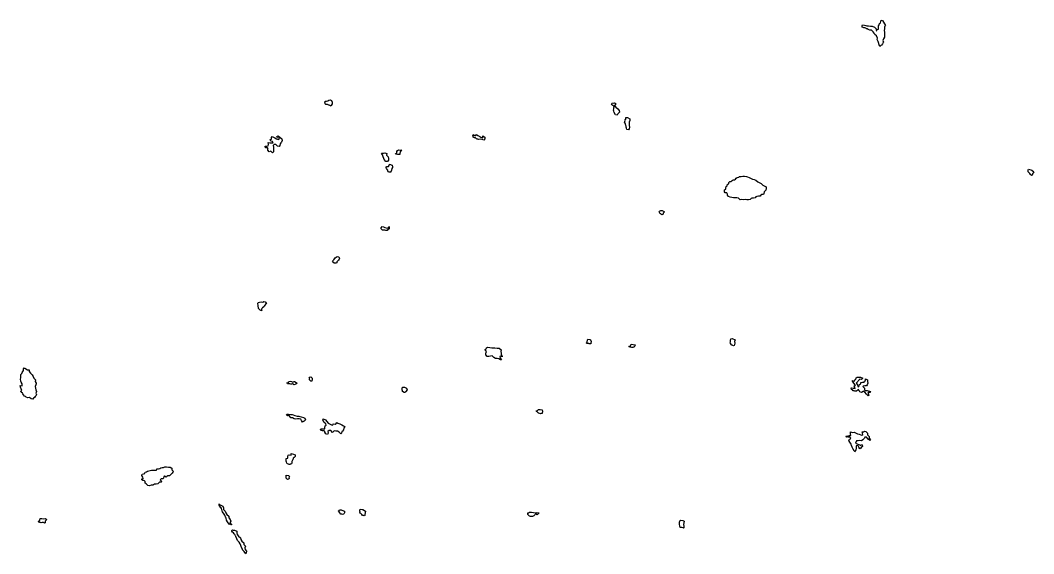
# Model space of a CAD drawing. Extents: x 450006 to 454999, y 6465006 to 6474995.
# Drawn here: x 452546 to 453764, y 6468012 to 6468653 of the extents above; entities that cross this region are included whole.
import ezdxf

# ---------------------------------------------------------------- set-up
doc = ezdxf.new("R2010")
doc.units = 0

msp = doc.modelspace()

# ---------------------------------------------------------------- linework, layer by layer
at = {"layer": '1010'}
for points in [[(453559, 6468644.54), (453557.82, 6468645), (453557.82, 6468646.16), (453557.8, 6468647), (453558.06, 6468647.92), (453560.42, 6468647.56), (453561.98, 6468647), (453563.34, 6468646.64), (453565.38, 6468646.6), (453567.58, 6468646.4), (453569.66, 6468646.32), (453572.32, 6468645), (453574.54, 6468643), (453574.46, 6468641), (453575.34, 6468640.64), (453575.52, 6468642.46), (453577.34, 6468642.64), (453577.34, 6468644.64), (453577.24, 6468646.74), (453578.08, 6468647.9), (453578.58, 6468649.4), (453579.7, 6468650.28), (453580.24, 6468651.74), (453580.6, 6468653.38), (453581.96, 6468653), (453583.34, 6468651), (453584.58, 6468649), (453585.68, 6468647), (453585, 6468646.24), (453584.46, 6468645), (453584.3, 6468643), (453584.18, 6468641), (453584.34, 6468639), (453584.6, 6468637), (453584.54, 6468635), (453584.46, 6468633), (453583.46, 6468631), (453583, 6468630.28), (453582.54, 6468629), (453583.24, 6468627), (453583, 6468626.66), (453581.96, 6468625), (453581, 6468623.34), (453579.98, 6468623), (453579, 6468622), (453578.08, 6468623.9), (453577.36, 6468626.62), (453577, 6468627.7), (453575.7, 6468630.28), (453575.96, 6468632.02), (453575, 6468634.52), (453573, 6468636.12), (453572, 6468637.98), (453571, 6468639.32), (453569, 6468641.44), (453567, 6468641.66), (453565, 6468642.08), (453563.56, 6468643), (453563, 6468643.24), (453562.24, 6468643.74), (453561, 6468644.26), (453559.62, 6468644.36), (453559, 6468644.54), (453559, 6468644.54)], [(452913, 6468552.12), (452912.38, 6468553), (452912.08, 6468553.9), (452911.68, 6468555), (452912.06, 6468555.92), (452913.88, 6468556.1), (452915.52, 6468556.46), (452916.66, 6468557.32), (452918.34, 6468557.64), (452919.98, 6468557), (452920.52, 6468555), (452920.46, 6468553), (452919.6, 6468551), (452919, 6468550.28), (452918, 6468551), (452917, 6468551.32), (452916.66, 6468551.32), (452915, 6468551.92), (452913.92, 6468552.06), (452913, 6468552.12), (452913, 6468552.12)], [(453257, 6468551.62), (453256.52, 6468553), (453256.58, 6468553.4), (453257, 6468554), (453258.36, 6468553.62), (453260, 6468553.98), (453261.86, 6468553), (453261, 6468552), (453259.98, 6468551), (453261.7, 6468549), (453264.08, 6468547), (453265.62, 6468545), (453266.14, 6468543), (453265, 6468542.24), (453264.02, 6468541), (453263, 6468539.44), (453261, 6468539.62), (453259.48, 6468542.5), (453259, 6468544), (453258.62, 6468545.36), (453259.2, 6468546.78), (453259.36, 6468547), (453259.36, 6468548.62), (453260, 6468549), (453259, 6468550), (453258, 6468551), (453257, 6468551.62), (453257, 6468551.62)], [(453273, 6468529.6), (453272.08, 6468531), (453272.36, 6468531.62), (453272.64, 6468533), (453272.4, 6468533.58), (453273.42, 6468534.56), (453273.58, 6468536.4), (453275.56, 6468536.42), (453278.38, 6468535), (453278.38, 6468533), (453277.58, 6468531), (453277.58, 6468529), (453277.62, 6468527), (453278.02, 6468525), (453277.44, 6468523), (453277, 6468521.78), (453275, 6468522.06), (453274.42, 6468523.56), (453273.96, 6468525), (453273.88, 6468526.1), (453273.6, 6468527), (453273.24, 6468528.74), (453273.2, 6468529), (453273, 6468529.6), (453273, 6468529.6)], [(452841, 6468500), (452840, 6468501), (452840, 6468501.98), (452841, 6468501.98), (452842, 6468501.98), (452843.6, 6468502.38), (452844, 6468503.98), (452843.7, 6468506.28), (452845.84, 6468506.14), (452847.96, 6468506.02), (452849.8, 6468506.18), (452849, 6468507.56), (452847, 6468508), (452846, 6468509.98), (452847.56, 6468510.42), (452847.62, 6468512.36), (452848.44, 6468513.54), (452849.98, 6468513), (452851.76, 6468512.22), (452853.88, 6468511), (452855.92, 6468510.06), (452857.32, 6468510.66), (452857, 6468511.68), (452855, 6468511.86), (452854.22, 6468513.76), (452855.68, 6468514.3), (452857.82, 6468513), (452859.98, 6468511), (452860.66, 6468509), (452859.82, 6468507), (452859, 6468505.9), (452858.24, 6468505), (452857.88, 6468503), (452857, 6468501.46), (452855, 6468502), (452853, 6468504), (452851, 6468503.84), (452849.94, 6468503), (452850.24, 6468501), (452849.98, 6468499), (452850.16, 6468497), (452849.98, 6468495), (452849, 6468494), (452847, 6468496.06), (452845, 6468495.32), (452843.32, 6468497), (452843.32, 6468498.66), (452843.74, 6468499), (452843, 6468500), (452841.98, 6468500), (452841, 6468500), (452841, 6468500)], [(453091, 6468512.38), (453089.98, 6468513), (453089.94, 6468514.04), (453089.66, 6468515), (453090.12, 6468515.86), (453092.32, 6468515), (453093.18, 6468514.8), (453094.12, 6468515.86), (453095.66, 6468515), (453098.2, 6468513.78), (453099.3, 6468513), (453101.92, 6468512.06), (453101.62, 6468514.36), (453104.22, 6468513), (453104.06, 6468511), (453103, 6468509.22), (453101, 6468510), (453099, 6468510.5), (453097, 6468509.96), (453095.72, 6468510.26), (453095, 6468510.26), (453094.2, 6468511), (453093, 6468511.88), (453091.76, 6468512.22), (453091, 6468512.38), (453091, 6468512.38)], [(452981, 6468491.4), (452980.12, 6468493), (452980.24, 6468493.74), (452981, 6468493.76), (452982.48, 6468493.5), (452983.84, 6468494.14), (452986.18, 6468493), (452985.82, 6468491), (452987.92, 6468489), (452988.5, 6468487), (452988.52, 6468485), (452987, 6468483.46), (452985, 6468483.4), (452983, 6468485.88), (452982.56, 6468487), (452982.62, 6468487.36), (452982.02, 6468489), (452981.4, 6468490.58), (452981.6, 6468491), (452981, 6468491.4), (452981, 6468491.4)], [(452997, 6468492.56), (452996.66, 6468493), (452996.8, 6468493.18), (452997, 6468493.22), (452998.38, 6468493.6), (452998.44, 6468495.54), (452999.22, 6468496.76), (453000.3, 6468497.68), (453002.6, 6468497.38), (453004.24, 6468497), (453003, 6468496.3), (453002.4, 6468495), (453001.98, 6468493), (453001.86, 6468492.12), (453001, 6468492.14), (452999.98, 6468492), (452999, 6468492), (452997.42, 6468492.56), (452997, 6468492.56), (452997, 6468492.56)], [(452987, 6468473.46), (452985.76, 6468475), (452985.46, 6468476.52), (452985.64, 6468477), (452986.4, 6468477.58), (452988.32, 6468477.66), (452989.16, 6468478.82), (452989.52, 6468480.46), (452992.64, 6468479), (452993.22, 6468477), (452993, 6468476.4), (452992.52, 6468475), (452991.82, 6468473), (452991.16, 6468471), (452991, 6468470.82), (452989.36, 6468470.62), (452989, 6468470.64), (452987.94, 6468471), (452987.58, 6468472.4), (452987.56, 6468473), (452987, 6468473.46), (452987, 6468473.46)], [(453393, 6468446.08), (453392.04, 6468447), (453392.22, 6468447.76), (453392.22, 6468449), (453392.3, 6468449.68), (453393.74, 6468450.24), (453393.96, 6468452.02), (453394.36, 6468453.62), (453395.56, 6468454.42), (453395.8, 6468456.18), (453397.32, 6468456.66), (453397.58, 6468458.4), (453398.56, 6468459.42), (453400.4, 6468459.58), (453401.42, 6468460.56), (453402.58, 6468461.4), (453404.32, 6468461.66), (453405.5, 6468462.48), (453406.34, 6468463.64), (453407.56, 6468464.42), (453409.38, 6468464.6), (453410.32, 6468465.66), (453412.28, 6468465.7), (453414.18, 6468465.8), (453416.1, 6468465.88), (453418.46, 6468465.52), (453419.98, 6468465), (453421.7, 6468464.28), (453424.28, 6468463), (453425.64, 6468462.34), (453427.96, 6468462.02), (453430.02, 6468461), (453432.22, 6468459), (453433.84, 6468458.14), (453436.14, 6468457), (453438.34, 6468455), (453439.76, 6468454.22), (453442.22, 6468453), (453442.08, 6468451), (453441.98, 6468449), (453441, 6468448.16), (453439.82, 6468447), (453439.56, 6468445), (453439, 6468444.1), (453437, 6468444), (453436.02, 6468443), (453435, 6468442.04), (453433, 6468441.76), (453431, 6468441.56), (453429.98, 6468441), (453429, 6468440.08), (453427, 6468439.68), (453425, 6468439.5), (453424.32, 6468439), (453423, 6468437.9), (453421, 6468437.68), (453419, 6468437.58), (453417, 6468438), (453415, 6468437.64), (453413, 6468437.7), (453411, 6468437.68), (453409, 6468439.54), (453407, 6468439.74), (453405, 6468439.7), (453403, 6468439.8), (453401, 6468440.16), (453399, 6468440.52), (453397, 6468441.68), (453395.68, 6468443), (453395.68, 6468444.3), (453395.54, 6468445), (453395, 6468445.82), (453393.98, 6468446), (453393, 6468446.08), (453393, 6468446.08)], [(453759, 6468469.22), (453757.22, 6468471), (453757.22, 6468472.76), (453757.22, 6468473), (453757.6, 6468474.38), (453760.44, 6468473.54), (453761.52, 6468473), (453763.84, 6468471), (453763, 6468470.02), (453762.66, 6468469), (453761.52, 6468467), (453761.32, 6468466.66), (453761, 6468466.74), (453760.8, 6468467), (453760, 6468467.98), (453759.2, 6468469), (453759, 6468469.22), (453759, 6468469.22)], [(453315, 6468420.56), (453314.74, 6468421), (453314.44, 6468421.54), (453313.68, 6468423), (453313.96, 6468424.02), (453315.5, 6468424.48), (453317.46, 6468424.52), (453320.08, 6468423), (453319, 6468421.66), (453318.6, 6468421.38), (453318.58, 6468421), (453318.18, 6468419.8), (453317, 6468419.6), (453315.48, 6468420.5), (453315, 6468420.56), (453315, 6468420.56)], [(452981, 6468401.12), (452979.2, 6468403), (452979.86, 6468404.12), (452980.38, 6468405), (452980.5, 6468405.48), (452982.18, 6468405), (452983.88, 6468404.1), (452986.6, 6468403.38), (452988.12, 6468403.86), (452988.68, 6468405.3), (452989.22, 6468405), (452989.22, 6468403), (452989, 6468402.74), (452987.24, 6468401), (452987, 6468400.78), (452985.2, 6468400.78), (452985, 6468400.76), (452983.98, 6468401), (452983, 6468401.12), (452982.86, 6468401.12), (452981, 6468401.12), (452981, 6468401.12)], [(452923, 6468361.22), (452921.22, 6468363), (452921.98, 6468364), (452922.34, 6468365), (452922.56, 6468365.42), (452923.58, 6468366.4), (452924.14, 6468367.84), (452925.48, 6468368.5), (452926.54, 6468369.44), (452928.66, 6468369), (452929.56, 6468367), (452929, 6468366.04), (452928.22, 6468365), (452927, 6468363.86), (452926.48, 6468363.5), (452926.12, 6468363), (452926.16, 6468361.82), (452925, 6468361.52), (452924.62, 6468361.36), (452923, 6468361.22), (452923, 6468361.22)], [(452833, 6468306.06), (452832, 6468307), (452832, 6468307.98), (452831.66, 6468309), (452831.66, 6468310.32), (452831.32, 6468312.66), (452831.9, 6468314.08), (452833.34, 6468314.64), (452835.16, 6468314.82), (452837.42, 6468314.56), (452838.64, 6468315.34), (452839.98, 6468315), (452841.56, 6468313), (452841, 6468312.48), (452839.86, 6468311), (452839, 6468309.62), (452838.52, 6468309), (452837, 6468307.54), (452836.14, 6468307), (452835.88, 6468306.1), (452835.66, 6468305), (452835.98, 6468304), (452835, 6468304.38), (452834.06, 6468305), (452833, 6468306.06), (452833, 6468306.06)], [(453227, 6468264.66), (453226.48, 6468265), (453226.46, 6468265.52), (453227, 6468266.46), (453227.32, 6468266.66), (453227.34, 6468268.64), (453228.1, 6468269.88), (453230.28, 6468269.7), (453231.16, 6468269), (453231.74, 6468267), (453231.62, 6468265), (453231.54, 6468264.44), (453231, 6468264.34), (453229.64, 6468264.34), (453229, 6468264.58), (453227.24, 6468264.74), (453227, 6468264.66), (453227, 6468264.66)], [(453401, 6468262.7), (453400.6, 6468263), (453399.64, 6468264.34), (453399.1, 6468265), (453399.38, 6468266.6), (453399.42, 6468268.56), (453399.8, 6468270.18), (453401.3, 6468270.68), (453404.82, 6468269), (453404.32, 6468267), (453404.56, 6468265), (453404.26, 6468263.72), (453404.14, 6468263), (453403.8, 6468262.18), (453403, 6468261.8), (453401.4, 6468262.58), (453401, 6468262.7), (453401, 6468262.7)], [(453105, 6468256.6), (453104.26, 6468257), (453104.44, 6468257.54), (453105, 6468257.46), (453105.66, 6468258.32), (453106.34, 6468259.64), (453107.74, 6468260.24), (453110.02, 6468259.96), (453112.62, 6468259.36), (453114.48, 6468259.5), (453116.32, 6468259.66), (453118.8, 6468259.18), (453120.72, 6468259.26), (453121.44, 6468259), (453123.74, 6468257), (453123.2, 6468255), (453123.68, 6468253), (453123.6, 6468251), (453125.04, 6468249), (453125, 6468248.56), (453123, 6468249.7), (453122.32, 6468249), (453122.38, 6468247), (453124.08, 6468245), (453123, 6468244.94), (453121, 6468246.5), (453119, 6468246.78), (453117, 6468246.68), (453115, 6468248.08), (453113, 6468249.8), (453111, 6468249.58), (453109, 6468249.32), (453107, 6468249.14), (453105.48, 6468251), (453105.34, 6468252.64), (453105.38, 6468253), (453105.9, 6468254.08), (453106.12, 6468255), (453105, 6468256.6), (453105, 6468256.6)], [(453279, 6468260.32), (453277.4, 6468261), (453278.24, 6468261.74), (453279, 6468261.76), (453279.76, 6468262.22), (453280, 6468263.98), (453282.26, 6468263.72), (453284.9, 6468263.08), (453285.08, 6468263), (453285, 6468262.66), (453283.98, 6468261), (453283.54, 6468260.44), (453283, 6468260.28), (453282.08, 6468259.9), (453281, 6468259.76), (453279.76, 6468260.22), (453279, 6468260.32), (453279, 6468260.32)], [(452547, 6468206.32), (452546.3, 6468207), (452546.4, 6468207.58), (452547, 6468207.84), (452547.72, 6468208.26), (452547, 6468210.22), (452545.9, 6468212.08), (452545.8, 6468214.18), (452548.24, 6468213.74), (452547.9, 6468216.08), (452547, 6468218.32), (452546.38, 6468219.6), (452545.94, 6468222.04), (452546.38, 6468223.6), (452546.54, 6468225.44), (452546.4, 6468227.58), (452547.48, 6468228.5), (452548, 6468229.98), (452548.76, 6468231.22), (452549.52, 6468232.46), (452549.78, 6468234.2), (452550.48, 6468235.5), (452551.3, 6468235), (452554.68, 6468233.3), (452556.32, 6468233), (452556.56, 6468231), (452557.94, 6468229), (452560.14, 6468227), (452561.32, 6468225), (452562.18, 6468223), (452563.98, 6468221), (452563.54, 6468219), (452565.1, 6468217), (452565, 6468216.08), (452564.42, 6468215), (452563.74, 6468213), (452563.96, 6468211), (452564.66, 6468209), (452565.3, 6468207), (452565, 6468205.86), (452564.66, 6468205), (452565.18, 6468203), (452565, 6468202.34), (452563.8, 6468201), (452563, 6468199.88), (452561.88, 6468199), (452561, 6468198), (452559, 6468198.2), (452557, 6468199.74), (452555, 6468199.56), (452553, 6468200.24), (452551.94, 6468201), (452551, 6468201.34), (452549.72, 6468203), (452549, 6468204.44), (452548.46, 6468205), (452547, 6468206.32), (452547, 6468206.32)], [(452867, 6468216.16), (452866.52, 6468217), (452866.58, 6468217.4), (452867, 6468218.08), (452868.02, 6468217.96), (452868.72, 6468219.26), (452870.36, 6468219.62), (452871.64, 6468219), (452873.52, 6468218.46), (452874.8, 6468219.18), (452875.54, 6468219), (452878.58, 6468217), (452877, 6468215.72), (452875, 6468215.22), (452873, 6468216.22), (452871.92, 6468216.06), (452871, 6468215.98), (452869.86, 6468216.12), (452869, 6468216.2), (452867.88, 6468216.1), (452867, 6468216.16), (452867, 6468216.16)], [(452895, 6468219.56), (452893.34, 6468221), (452893.24, 6468222.74), (452893.2, 6468223), (452893.68, 6468224.3), (452895, 6468224.72), (452896.78, 6468223), (452896.58, 6468221.4), (452896.5, 6468221), (452896.36, 6468219.62), (452895, 6468219.56), (452895, 6468219.56)], [(453545, 6468209.56), (453544.46, 6468211), (453544.62, 6468211.36), (453545, 6468211.46), (453546.78, 6468211.2), (453547.98, 6468211), (453549.32, 6468210.66), (453549, 6468211.54), (453548.1, 6468213.88), (453549.66, 6468214.32), (453549, 6468215.66), (453547, 6468218.26), (453545.74, 6468220.24), (453548.4, 6468219.58), (453548.74, 6468221.24), (453550.02, 6468221.96), (453550.36, 6468223.62), (453551.68, 6468224.3), (453553.74, 6468224.24), (453555.5, 6468224.48), (453558.48, 6468223), (453557, 6468221.5), (453555, 6468221.74), (453554.22, 6468221), (453553, 6468219.82), (453552.46, 6468219), (453551, 6468217.46), (453550.32, 6468217), (453551.86, 6468215), (453552.32, 6468213), (453553.4, 6468212.58), (453553.92, 6468214.06), (453554.54, 6468215.44), (453555.9, 6468216.08), (453556.08, 6468217.9), (453557.88, 6468218.1), (453559.86, 6468218.12), (453560.52, 6468219.46), (453561.74, 6468220.24), (453561.82, 6468222.16), (453564.16, 6468221), (453564.24, 6468219), (453564.56, 6468217), (453563.68, 6468215), (453563, 6468214), (453561, 6468213.9), (453559, 6468213.32), (453558.48, 6468213), (453560.34, 6468211), (453560.6, 6468209), (453561.54, 6468208.44), (453563.7, 6468208.28), (453566.4, 6468207.58), (453567.5, 6468207), (453567, 6468205.76), (453565, 6468205.7), (453564.28, 6468205), (453565.66, 6468203), (453565, 6468201.8), (453563, 6468203.7), (453561, 6468206.16), (453559, 6468207.38), (453558.66, 6468207), (453557, 6468205.84), (453555, 6468206.52), (453553.9, 6468208.08), (453553, 6468209.74), (453552.66, 6468209), (453551, 6468207.32), (453550.42, 6468207.56), (453549, 6468207.56), (453548.08, 6468207.9), (453547, 6468207.9), (453545.9, 6468209), (453545, 6468209.56), (453545, 6468209.56)], [(453005, 6468208), (453004.74, 6468209), (453004.76, 6468209.22), (453004.72, 6468211), (453004.7, 6468211.28), (453005.62, 6468212.36), (453007.56, 6468212.42), (453010.02, 6468211), (453010.82, 6468209), (453009.18, 6468207), (453009.12, 6468206.86), (453009, 6468206.76), (453008.1, 6468205.88), (453007, 6468205.82), (453005.18, 6468207), (453005, 6468208), (453005, 6468208)], [(453167, 6468182.62), (453166.12, 6468183), (453166, 6468183.98), (453167, 6468183.74), (453167.62, 6468184.36), (453168.74, 6468185.24), (453170.66, 6468185.32), (453172.8, 6468185.18), (453173.06, 6468185), (453173.26, 6468183), (453173.2, 6468181), (453173, 6468180.52), (453171.46, 6468180.52), (453171, 6468180.36), (453169.16, 6468180.82), (453169, 6468180.84), (453168.62, 6468181), (453167, 6468182.62), (453167, 6468182.62)], [(452867, 6468177.66), (452865.66, 6468179), (452866.28, 6468179.7), (452867, 6468179.88), (452868.24, 6468179.74), (452870.66, 6468179.32), (452872.48, 6468179.5), (452873.68, 6468179), (452875.82, 6468178.16), (452878.66, 6468177.32), (452880.74, 6468177.24), (452881.66, 6468177), (452883.44, 6468176.54), (452886.34, 6468175.64), (452887.76, 6468175), (452888.6, 6468173), (452887, 6468171.38), (452886.06, 6468171), (452885, 6468170.38), (452883.92, 6468172.06), (452883, 6468173.84), (452881, 6468174.1), (452879, 6468174.1), (452877, 6468173.78), (452875, 6468174.08), (452873, 6468175.4), (452872.58, 6468175.4), (452871, 6468175.4), (452869.76, 6468177), (452869, 6468178.2), (452867.92, 6468178.06), (452867, 6468177.66), (452867, 6468177.66)], [(452907, 6468160), (452906.52, 6468161), (452906.44, 6468161.54), (452907, 6468161.98), (452907.82, 6468162.16), (452909.9, 6468162.08), (452911.72, 6468162.26), (452911.8, 6468164.18), (452912.16, 6468165.82), (452913.44, 6468166.54), (452913, 6468168), (452911, 6468169.8), (452909.32, 6468172.66), (452909.88, 6468174.1), (452912.46, 6468173), (452914.16, 6468171), (452915.66, 6468169), (452918.4, 6468167.58), (452919.98, 6468167), (452921.4, 6468166.58), (452921.98, 6468168), (452924.14, 6468167.84), (452925.32, 6468168.66), (452926.16, 6468169.82), (452927.56, 6468169), (452929.84, 6468168.14), (452932.24, 6468167), (452934.1, 6468165.88), (452935.7, 6468165), (452935, 6468163.76), (452934.66, 6468163), (452934.4, 6468161), (452933, 6468159.34), (452932.44, 6468159), (452931.98, 6468157), (452931, 6468156.28), (452929, 6468158.18), (452927, 6468159.52), (452925, 6468159.4), (452923, 6468159.58), (452922.38, 6468159), (452921, 6468157.6), (452919, 6468160.32), (452917, 6468160.36), (452915.52, 6468159), (452915.98, 6468157), (452915, 6468155.52), (452913, 6468156), (452912, 6468157.98), (452912, 6468159), (452911, 6468159.9), (452910.16, 6468159.82), (452909, 6468159.82), (452907.98, 6468160), (452907, 6468160), (452907, 6468160)], [(453539, 6468152), (453538.12, 6468153), (453538.5, 6468153.48), (453539, 6468153.5), (453540.38, 6468153.6), (453542, 6468153.98), (453544, 6468153.98), (453543.7, 6468156.28), (453543.58, 6468158.4), (453546.02, 6468157.96), (453547.9, 6468158.08), (453550.32, 6468157), (453552, 6468155.98), (453554.22, 6468155.76), (453555.86, 6468155), (453557.4, 6468154.58), (453558.64, 6468155.34), (453557.6, 6468158.38), (453559.52, 6468158.46), (453560.6, 6468159.38), (453562.16, 6468159), (453564.14, 6468157), (453564.08, 6468155), (453565.98, 6468153), (453566.04, 6468151), (453567.82, 6468149), (453567, 6468148), (453565, 6468149.9), (453563, 6468152.3), (453561, 6468152.3), (453560.3, 6468151), (453559, 6468149.42), (453558.3, 6468149), (453557, 6468147.84), (453555, 6468148.24), (453553, 6468147.64), (453551, 6468147.9), (453550.54, 6468147), (453549.82, 6468145), (453551.8, 6468144.18), (453554.34, 6468143), (453556, 6468141.98), (453556.62, 6468143.36), (453557.62, 6468143), (453557.98, 6468141), (453557, 6468140.28), (453555.86, 6468139), (453555, 6468138.3), (453553.82, 6468140.16), (453553, 6468141.64), (453551, 6468142), (453550.54, 6468141), (453550.54, 6468139), (453549.98, 6468137), (453549.34, 6468135), (453549, 6468134.54), (453548, 6468135.98), (453547, 6468137.76), (453545.76, 6468140.22), (453545, 6468142), (453544.44, 6468143.54), (453543, 6468146.04), (453541.74, 6468148.24), (453542.36, 6468149.62), (453543.82, 6468150.16), (453544.1, 6468151), (453543, 6468152.34), (453541.76, 6468152.22), (453541, 6468152.24), (453539.62, 6468152.36), (453539, 6468152), (453539, 6468152)], [(452867, 6468119.98), (452866.02, 6468121), (452865.66, 6468122.32), (452865.24, 6468123), (452865.2, 6468124.78), (452865.36, 6468126.62), (452867.22, 6468126.76), (452867.22, 6468128.76), (452867.58, 6468130.4), (452869.16, 6468130.82), (452871.32, 6468130.66), (452871.56, 6468132.42), (452874.08, 6468131.9), (452876.24, 6468131), (452876.28, 6468129), (452875, 6468127.82), (452873.86, 6468127), (452873.54, 6468125), (452873, 6468124.46), (452872.2, 6468123), (452872.16, 6468121), (452871.7, 6468120.28), (452871, 6468119.9), (452870.56, 6468119.42), (452869, 6468119.34), (452868.22, 6468119.76), (452867, 6468119.98), (452867, 6468119.98)], [(452693, 6468100.22), (452692, 6468101), (452692, 6468101.98), (452693, 6468101.98), (452693.66, 6468102.32), (452693, 6468104), (452692.1, 6468105.88), (452692.32, 6468107.66), (452693.8, 6468108.18), (452695.68, 6468108.3), (452696.04, 6468109.94), (452697.58, 6468110.4), (452698.56, 6468111.42), (452700.32, 6468111.66), (452701.94, 6468112.04), (452703.62, 6468112.36), (452705.58, 6468112.4), (452707.46, 6468112.52), (452709.44, 6468112.54), (452710.04, 6468113.94), (452711.9, 6468114.08), (452713.62, 6468114.36), (452714.62, 6468115.36), (452716.28, 6468115.7), (452718.12, 6468115.86), (452719.64, 6468116.34), (452721.68, 6468116.3), (452724, 6468115.98), (452726, 6468115.98), (452727.98, 6468115), (452727.98, 6468113), (452729.98, 6468111), (452729, 6468110), (452728.2, 6468109), (452727, 6468107.78), (452726.22, 6468107), (452725, 6468105.82), (452723, 6468105.82), (452722.04, 6468105), (452721, 6468104.18), (452719, 6468105.46), (452718.44, 6468105), (452717.98, 6468103), (452717, 6468102), (452715, 6468102), (452713.98, 6468101), (452715.98, 6468099), (452715, 6468098.22), (452713, 6468098.04), (452711.94, 6468097), (452711, 6468096.22), (452709, 6468095.8), (452707, 6468095.6), (452705.98, 6468095), (452705, 6468094.52), (452703, 6468094.32), (452701, 6468093.74), (452699, 6468094.18), (452697, 6468096), (452696, 6468097), (452696, 6468097.98), (452696, 6468099), (452695, 6468099.66), (452693.98, 6468100), (452693, 6468100.22), (452693, 6468100.22)], [(452867, 6468101.18), (452865.18, 6468103), (452865.18, 6468104.8), (452865.32, 6468105), (452865.32, 6468106.66), (452868, 6468105.98), (452869.24, 6468105), (452869.26, 6468104.72), (452869, 6468103.9), (452868.66, 6468103.32), (452868.8, 6468103), (452868.52, 6468101.46), (452867, 6468101.18), (452867, 6468101.18)], [(452785, 6468070.32), (452784.86, 6468071), (452784.84, 6468071.14), (452785, 6468071.86), (452785.42, 6468071), (452788.56, 6468069.42), (452789.34, 6468069), (452790.08, 6468067), (452790.06, 6468065), (452791.88, 6468063), (452792.66, 6468061), (452794.04, 6468059), (452796.56, 6468057), (452796.64, 6468055), (452798.18, 6468053), (452798.78, 6468051), (452797.82, 6468049), (452799.9, 6468047), (452799, 6468046.66), (452797, 6468047.7), (452795, 6468050.32), (452793.66, 6468052.32), (452793.32, 6468054.66), (452793, 6468055.34), (452791.62, 6468058.36), (452791, 6468059.6), (452789, 6468062.4), (452788.26, 6468063.72), (452787.92, 6468065), (452787.38, 6468066.6), (452787.48, 6468067), (452787, 6468067.32), (452785.56, 6468069), (452785, 6468070.32), (452785, 6468070.32)], [(452929, 6468062.26), (452927.86, 6468063), (452928.4, 6468063.58), (452929, 6468063.76), (452929.32, 6468064.66), (452931.32, 6468064.66), (452934.2, 6468063.78), (452935.48, 6468063), (452935.58, 6468061), (452935, 6468060.56), (452934.36, 6468059.62), (452933, 6468059.3), (452932.44, 6468059.54), (452931, 6468059.48), (452929.74, 6468061), (452929, 6468062.26), (452929, 6468062.26)], [(452955, 6468060.34), (452953.46, 6468061), (452954.2, 6468061.78), (452954.04, 6468063), (452954.02, 6468063.96), (452954.4, 6468065.58), (452956.8, 6468065.18), (452957.56, 6468065), (452960.54, 6468063), (452960.26, 6468061), (452959.82, 6468059), (452959.96, 6468058.02), (452959, 6468057.5), (452958.12, 6468057.86), (452957, 6468057.8), (452956.24, 6468059), (452955, 6468060.34), (452955, 6468060.34)], [(453157, 6468057.94), (453155.94, 6468059), (453155.94, 6468060.04), (453156, 6468061), (453156.76, 6468061.22), (453157.88, 6468062.1), (453160.1, 6468061.88), (453162.52, 6468061.46), (453164.8, 6468061.18), (453166.6, 6468061.38), (453168.8, 6468061.18), (453169.24, 6468061), (453169, 6468060.66), (453167.42, 6468059), (453167, 6468058.86), (453165, 6468060.1), (453164.5, 6468059), (453163, 6468057.7), (453162.12, 6468057), (453161.26, 6468056.72), (453161, 6468056.6), (453159.12, 6468056.86), (453159, 6468056.84), (453158, 6468057), (453157, 6468057.94), (453157, 6468057.94)], [(452569, 6468049.74), (452567.74, 6468051), (452567.92, 6468052.06), (452569, 6468051.76), (452569.42, 6468052.56), (452569.62, 6468054.36), (452571.64, 6468054.34), (452574.06, 6468053.92), (452575.8, 6468054.18), (452577.88, 6468053), (452577, 6468052.5), (452575.6, 6468051), (452575.7, 6468049), (452575, 6468048.74), (452574.62, 6468049), (452573, 6468049.94), (452572.36, 6468049.62), (452571, 6468049.18), (452570.24, 6468049.74), (452569, 6468049.74), (452569, 6468049.74)], [(453339, 6468043.54), (453338.46, 6468045), (453338.56, 6468045.42), (453338.2, 6468047), (453338.24, 6468047.74), (453337.96, 6468050.02), (453338.58, 6468051.4), (453339.68, 6468052.3), (453341.98, 6468052), (453343.84, 6468051), (453343.46, 6468049), (453343, 6468047.32), (453342.78, 6468047), (453343.22, 6468045), (453343.14, 6468043), (453343.08, 6468042.9), (453343, 6468042.74), (453342.32, 6468043), (453341, 6468043.56), (453340.32, 6468043.66), (453339, 6468043.54), (453339, 6468043.54)], [(452801, 6468037.9), (452800.06, 6468039), (452800.1, 6468039.88), (452801, 6468040.58), (452801.54, 6468040.44), (452803.46, 6468040.52), (452805.96, 6468039), (452806.24, 6468037), (452806.66, 6468035), (452808.26, 6468033), (452810.6, 6468031), (452810.7, 6468029), (452811.98, 6468027), (452814.52, 6468025), (452814.4, 6468023), (452816.48, 6468021), (452815.58, 6468019), (452816.22, 6468017), (452817.56, 6468015), (452817.38, 6468013), (452817, 6468012), (452815, 6468014.74), (452813, 6468016.78), (452812.76, 6468017.22), (452811.4, 6468020.58), (452811, 6468022), (452810, 6468023.98), (452809, 6468025.88), (452807, 6468027.86), (452806.14, 6468029.84), (452805, 6468032.6), (452804.74, 6468033), (452804.38, 6468033.6), (452803.62, 6468035), (452803, 6468035.88), (452802.08, 6468037), (452801, 6468037.9), (452801, 6468037.9)]]:
    msp.add_lwpolyline(points, dxfattribs=at)

doc.saveas('drawing.dxf')
